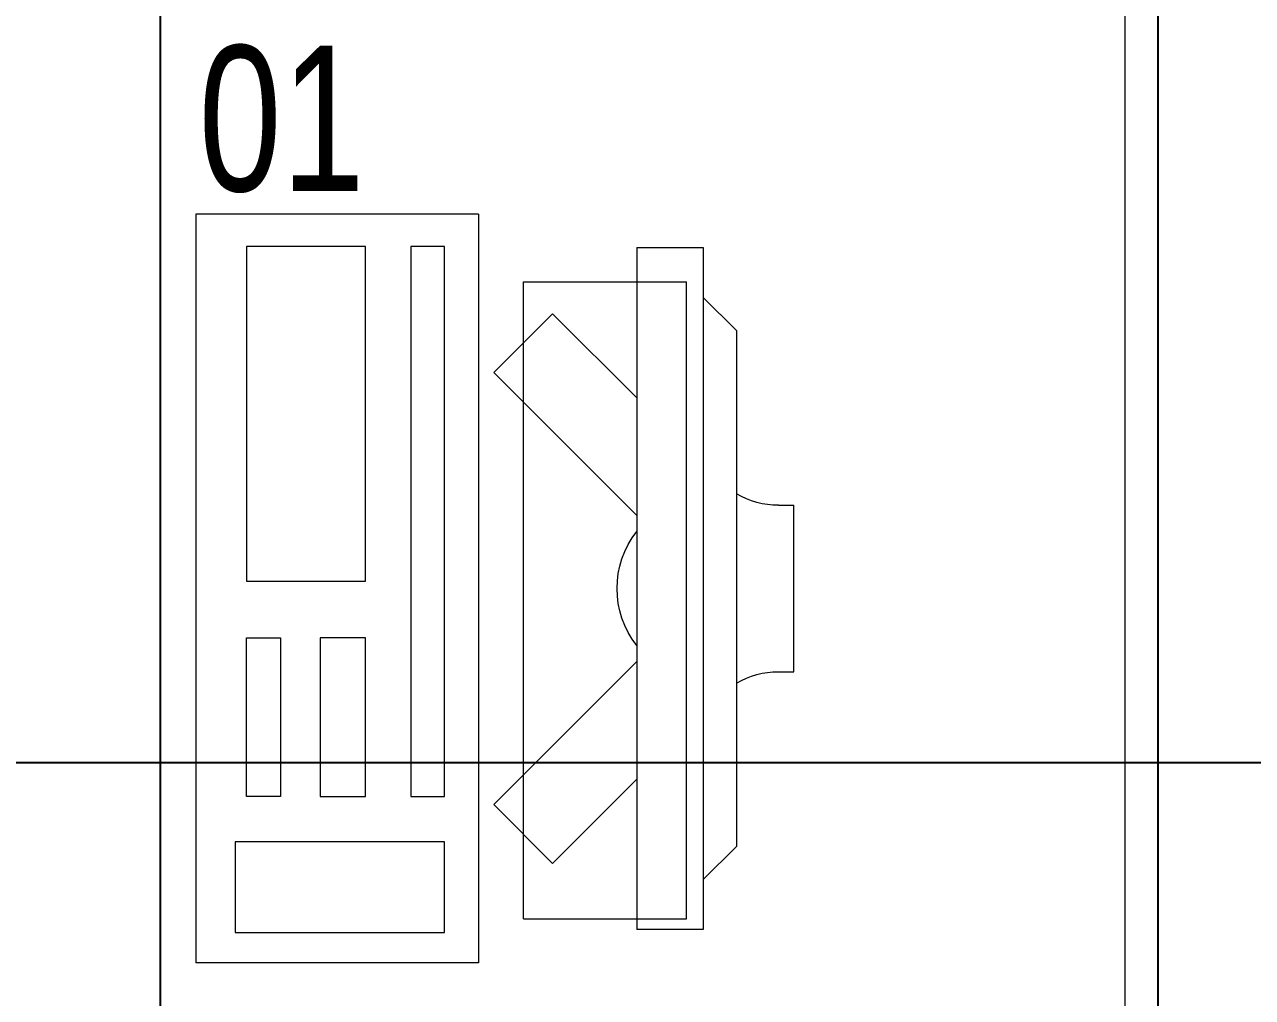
# Model space of a CAD drawing. Extents: x -12260 to 57327, y -29287 to 19916.
# Drawn here: x 39694 to 40433, y -3841 to -3256 of the extents above; entities that cross this region are included whole.
import ezdxf

# ---------------------------------------------------------------- set-up
doc = ezdxf.new("R2010")
doc.units = 0
doc.header["$LTSCALE"] = 0.25
doc.linetypes.add('DASHDOT', pattern=[25.4, 12.7, -6.35, 0, -6.35])
for name, color, linetype, lineweight in [('01-First Floor-FUR$0$72_EGR_EQP_TAG', 142, 'Continuous', 5), ('01-First Floor-FUR$0$LOADING', 253, 'Continuous', 5), ('E-LITE-CLNG-CNDT', 6, 'DASHDOT', 35)]:
    doc.layers.add(name, color=color, linetype=linetype, lineweight=lineweight)
doc.layers.add('01-First Floor-FUR$0$FALSE CEILING', color=251, linetype='Continuous')
doc.styles.add('01-First Floor-FUR$0$X3G_ENTITY_257CFD', font='swisscl.ttf', dxfattribs={"height": 200})

# ---------------------------------------------------------------- blocks, each defined once
blk = doc.blocks.new('01-First Floor-FUR$0$ITCWLS1-P')
at = {"layer": '01-First Floor-FUR$0$LOADING'}
for p, q in [((-0.17, 0.45), (-0.17, 0)), ((-0.17, 0.45), (0, 0.45)), ((0, 0.45), (0, 0)), ((-0.26509, 0.43, 0), (-0.30509, 0.43, 0)), ((-0.30509, 0.43, 0), (-0.30509, 0.02, 0)), ((-0.26509, 0.43, 0), (-0.26509, 0.02, 0)), ((-0.14957, 0.43047), (-0.12914, 0.43047)), ((-0.12914, 0.43047), (-0.12914, 0.40893)), ((-0.197, 0.40939), (-0.295, 0.40939)), ((-0.295, 0.02639), (-0.295, 0.40939)), ((-0.197, 0.02639), (-0.197, 0.40939)), ((-0.32509, 0.38, 0), (-0.30509, 0.4, 0)), ((-0.32509, 0.38, 0), (-0.32509, 0.07, 0)), ((-0.35032, 0.275), (-0.35961, 0.275)), ((-0.35961, 0.175), (-0.35961, 0.275)), ((-0.35032, 0.175), (-0.35961, 0.175)), ((-0.32509, 0.07, 0), (-0.30509, 0.05, 0)), ((-0.197, 0.02639), (-0.295, 0.02639)), ((-0.30509, 0.02, 0), (-0.26509, 0.02, 0)), ((-0.17, 0), (0, 0))]:
    blk.add_line(p, q, dxfattribs=at)
at = {"layer": '01-First Floor-FUR$0$LOADING', "extrusion": (2.48281e-10, 3.18408e-10, -1)}
for p, q in [((-0.26509, 0.33952), (-0.21443, 0.39019)), ((-0.17907, 0.35483), (-0.21443, 0.39019)), ((-0.26509, 0.26881), (-0.17907, 0.35483))]:
    blk.add_line(p, q, dxfattribs=at)
at = {"layer": '01-First Floor-FUR$0$LOADING', "extrusion": (2.48281e-10, -3.18408e-10, -1)}
for p, q in [((-0.26509, 0.18119), (-0.17907, 0.09517)), ((-0.26509, 0.11048), (-0.21443, 0.05981)), ((-0.17907, 0.09517), (-0.21443, 0.05981))]:
    blk.add_line(p, q, dxfattribs=at)
at = {"layer": '01-First Floor-FUR$0$LOADING'}
for points in [[(-0.12914, 0.40893), (-0.12914, 0.09996), (-0.14957, 0.09996), (-0.14957, 0.43047)], [(-0.14957, 0.09997), (-0.14957, 0.09997), (-0.14957, 0.09997), (-0.14957, 0.09997), (-0.14957, 0.09997), (-0.14957, 0.09997), (-0.14957, 0.09997), (-0.14957, 0.09997), (-0.14957, 0.09997)], [(-0.14957, 0.09997), (-0.14957, 0.09997), (-0.14957, 0.09997), (-0.14957, 0.09997), (-0.14957, 0.09997), (-0.14957, 0.09997), (-0.14957, 0.09997), (-0.14957, 0.09997), (-0.14957, 0.09997), (-0.14957, 0.09997), (-0.14957, 0.09997), (-0.14957, 0.09997), (-0.14957, 0.09997), (-0.14957, 0.09997), (-0.14957, 0.09997), (-0.14957, 0.09997), (-0.14957, 0.09997), (-0.14957, 0.09997)], [(-0.14957, 0.09996), (-0.14957, 0.09996), (-0.14957, 0.09996), (-0.14957, 0.09996), (-0.14957, 0.09996), (-0.14957, 0.09996), (-0.14957, 0.09996), (-0.14957, 0.09996), (-0.14957, 0.09996), (-0.14957, 0.09996)], [(-0.14957, 0.09996), (-0.14957, 0.09996), (-0.14957, 0.09996), (-0.14957, 0.09996), (-0.14957, 0.09996), (-0.14957, 0.09996), (-0.14957, 0.09996)], [(-0.14957, 0.09997), (-0.14957, 0.09997), (-0.14957, 0.09997), (-0.14957, 0.09997), (-0.14957, 0.09997), (-0.14957, 0.09997), (-0.14957, 0.09997), (-0.14957, 0.09997), (-0.14957, 0.09997), (-0.14957, 0.09997)], [(-0.14957, 0.09997), (-0.14957, 0.09997), (-0.14957, 0.09997), (-0.14957, 0.09997), (-0.14957, 0.09997), (-0.14957, 0.09997), (-0.14957, 0.09997), (-0.14957, 0.09997), (-0.14957, 0.09997), (-0.14957, 0.09997), (-0.14957, 0.09997), (-0.14957, 0.09997), (-0.14957, 0.09997), (-0.14957, 0.09997), (-0.14957, 0.09997)], [(-0.14957, 0.09997), (-0.14957, 0.09997), (-0.14957, 0.09997), (-0.14957, 0.09997), (-0.14957, 0.09997), (-0.14957, 0.09997), (-0.14957, 0.09997), (-0.14957, 0.09997), (-0.14957, 0.09997), (-0.14957, 0.09997)], [(-0.14957, 0.09997), (-0.14957, 0.09997), (-0.14957, 0.09997), (-0.14957, 0.09997), (-0.14957, 0.09997), (-0.14957, 0.09997), (-0.14957, 0.09997), (-0.14957, 0.09997), (-0.14957, 0.09997), (-0.14957, 0.09997)], [(-0.14957, 0.09996), (-0.14957, 0.09996), (-0.14957, 0.09996), (-0.14957, 0.09996), (-0.14957, 0.09996), (-0.14957, 0.09996), (-0.14957, 0.09996), (-0.14957, 0.09996), (-0.14957, 0.09996), (-0.14957, 0.09996), (-0.14957, 0.09996), (-0.14957, 0.09996), (-0.14957, 0.09996), (-0.14957, 0.09996), (-0.14957, 0.09996), (-0.14957, 0.09996), (-0.14957, 0.09996), (-0.14957, 0.09996), (-0.14957, 0.09997), (-0.14957, 0.09997), (-0.14957, 0.09997), (-0.14957, 0.09997), (-0.14957, 0.09997), (-0.14957, 0.09997), (-0.14957, 0.09997), (-0.14957, 0.09997), (-0.14957, 0.09997), (-0.14957, 0.09997), (-0.14957, 0.09997), (-0.14957, 0.09997), (-0.14957, 0.09997), (-0.14957, 0.09997), (-0.14956, 0.09997), (-0.14956, 0.09997), (-0.14956, 0.09997), (-0.14956, 0.09996), (-0.14956, 0.09996), (-0.14956, 0.09996), (-0.14956, 0.09996), (-0.14956, 0.09996), (-0.14956, 0.09996), (-0.14956, 0.09996), (-0.14956, 0.09996), (-0.14956, 0.09996), (-0.14956, 0.09996), (-0.14956, 0.09996), (-0.14956, 0.09996), (-0.14956, 0.09996), (-0.14957, 0.09996), (-0.14957, 0.09996), (-0.14957, 0.09996), (-0.14957, 0.09996), (-0.14957, 0.09996), (-0.14957, 0.09996)], [(-0.14957, 0.09996), (-0.14957, 0.09996), (-0.14957, 0.09996), (-0.14957, 0.09996), (-0.14957, 0.09996), (-0.14957, 0.09996), (-0.14957, 0.09996), (-0.14957, 0.09996), (-0.14957, 0.09996), (-0.14957, 0.09996), (-0.14957, 0.09997), (-0.14957, 0.09997), (-0.14957, 0.09997), (-0.14957, 0.09996), (-0.14957, 0.09996), (-0.14957, 0.09996), (-0.14957, 0.09996), (-0.14957, 0.09996), (-0.14957, 0.09996), (-0.14957, 0.09997), (-0.14957, 0.09997), (-0.14957, 0.09997), (-0.14957, 0.09997), (-0.14957, 0.09997), (-0.14957, 0.09997), (-0.14957, 0.09997), (-0.14957, 0.09997), (-0.14957, 0.09997), (-0.14957, 0.09997), (-0.14957, 0.09997), (-0.14957, 0.09997), (-0.14957, 0.09997), (-0.14957, 0.09997), (-0.14957, 0.09997), (-0.14957, 0.09997), (-0.14957, 0.09997), (-0.14957, 0.09997), (-0.14957, 0.09997), (-0.14957, 0.09997), (-0.14957, 0.09997), (-0.14957, 0.09997), (-0.14957, 0.09997), (-0.14957, 0.09997), (-0.14957, 0.09997), (-0.14957, 0.09997), (-0.14957, 0.09997), (-0.14957, 0.09997), (-0.14957, 0.09997), (-0.14957, 0.09997), (-0.14957, 0.09997), (-0.14957, 0.09997), (-0.14957, 0.09997), (-0.14957, 0.09997), (-0.14957, 0.09997), (-0.14957, 0.09997), (-0.14957, 0.09997), (-0.14957, 0.09997), (-0.14957, 0.09997), (-0.14957, 0.09997), (-0.14957, 0.09997), (-0.14957, 0.09997), (-0.14957, 0.09997), (-0.14957, 0.09997), (-0.14957, 0.09997), (-0.14957, 0.09997), (-0.14957, 0.09997), (-0.14957, 0.09997), (-0.14957, 0.09997), (-0.14957, 0.09997), (-0.14957, 0.09997), (-0.14957, 0.09997), (-0.14957, 0.09997), (-0.14957, 0.09997), (-0.14957, 0.09997), (-0.14957, 0.09997), (-0.14957, 0.09997), (-0.14957, 0.09997), (-0.14957, 0.09997), (-0.14957, 0.09997), (-0.14957, 0.09997), (-0.14956, 0.09997), (-0.14957, 0.09997), (-0.14957, 0.09997), (-0.14957, 0.09997), (-0.14957, 0.09997), (-0.14956, 0.09997), (-0.14957, 0.09997), (-0.14957, 0.09997), (-0.14957, 0.09997), (-0.14957, 0.09997), (-0.14957, 0.09997), (-0.14957, 0.09997), (-0.14957, 0.09997), (-0.14957, 0.09997), (-0.14957, 0.09997), (-0.14957, 0.09997), (-0.14956, 0.09997), (-0.14957, 0.09996), (-0.14957, 0.09996), (-0.14957, 0.09996), (-0.14956, 0.09996), (-0.14957, 0.09996), (-0.14957, 0.09996), (-0.14957, 0.09996), (-0.14957, 0.09996), (-0.14957, 0.09996), (-0.14957, 0.09996), (-0.14957, 0.09996), (-0.14957, 0.09996), (-0.14957, 0.09996), (-0.14957, 0.09996)], [(-0.14957, 0.09996), (-0.14957, 0.09996), (-0.14957, 0.09996), (-0.14957, 0.09996), (-0.14957, 0.09996), (-0.14957, 0.09996), (-0.14957, 0.09996), (-0.14957, 0.09996)], [(-0.14957, 0.09996), (-0.14957, 0.09996), (-0.14957, 0.09996), (-0.14957, 0.09996), (-0.14957, 0.09996), (-0.14957, 0.09996), (-0.14957, 0.09996), (-0.14957, 0.09996), (-0.14957, 0.09996), (-0.14957, 0.09996), (-0.14957, 0.09996), (-0.14957, 0.09996), (-0.14957, 0.09996), (-0.14957, 0.09996), (-0.14957, 0.09996), (-0.14957, 0.09996), (-0.14957, 0.09996), (-0.14957, 0.09996), (-0.14957, 0.09996), (-0.14957, 0.09996), (-0.14957, 0.09996), (-0.14957, 0.09996), (-0.14957, 0.09996), (-0.14957, 0.09996), (-0.14957, 0.09996), (-0.14957, 0.09996), (-0.14957, 0.09996), (-0.14957, 0.09996), (-0.14957, 0.09996), (-0.14957, 0.09996), (-0.14957, 0.09996), (-0.14957, 0.09996), (-0.14957, 0.09996), (-0.14957, 0.09996), (-0.14957, 0.09996), (-0.14957, 0.09996), (-0.14957, 0.09996), (-0.14957, 0.09996), (-0.14957, 0.09996), (-0.14957, 0.09996), (-0.14957, 0.09996), (-0.14957, 0.09996), (-0.14957, 0.09996), (-0.14957, 0.09996), (-0.14957, 0.09996), (-0.14957, 0.09996), (-0.14957, 0.09996), (-0.14957, 0.09996), (-0.14956, 0.09996), (-0.14956, 0.09996), (-0.14956, 0.09996), (-0.14956, 0.09996), (-0.14957, 0.09996), (-0.14957, 0.09996), (-0.14957, 0.09996), (-0.14957, 0.09996), (-0.14957, 0.09996), (-0.14957, 0.09996), (-0.14956, 0.09996), (-0.14957, 0.09996), (-0.14957, 0.09996), (-0.14957, 0.09996), (-0.14957, 0.09996), (-0.14957, 0.09996), (-0.14957, 0.09996), (-0.14957, 0.09996), (-0.14957, 0.09996), (-0.14957, 0.09996), (-0.14957, 0.09996), (-0.14956, 0.09996), (-0.14956, 0.09996), (-0.14957, 0.09996), (-0.14957, 0.09996), (-0.14957, 0.09996), (-0.14957, 0.09996), (-0.14957, 0.09996), (-0.14957, 0.09996), (-0.14957, 0.09996), (-0.14957, 0.09996), (-0.14957, 0.09996), (-0.14957, 0.09996), (-0.14957, 0.09996), (-0.14957, 0.09996), (-0.14957, 0.09996), (-0.14957, 0.09996), (-0.14957, 0.09996), (-0.14957, 0.09996), (-0.14957, 0.09996), (-0.14957, 0.09996)], [(-0.14957, 0.09996), (-0.14957, 0.09996), (-0.14957, 0.09996), (-0.14957, 0.09996), (-0.14957, 0.09996), (-0.14957, 0.09996), (-0.14957, 0.09996), (-0.14957, 0.09996), (-0.14957, 0.09996), (-0.14957, 0.09996), (-0.14957, 0.09996), (-0.14957, 0.09996)], [(-0.14957, 0.09996), (-0.14957, 0.09996), (-0.14956, 0.09996), (-0.14956, 0.09996), (-0.14956, 0.09996), (-0.14956, 0.09996), (-0.14957, 0.09996)], [(-0.14957, 0.09996), (-0.14957, 0.09996), (-0.14957, 0.09996), (-0.14957, 0.09996), (-0.14957, 0.09996), (-0.14957, 0.09996), (-0.14957, 0.09996), (-0.14957, 0.09996), (-0.14957, 0.09996), (-0.14956, 0.09996), (-0.14956, 0.09996), (-0.14956, 0.09996), (-0.14956, 0.09996), (-0.14956, 0.09996), (-0.14956, 0.09996), (-0.14956, 0.09996), (-0.14957, 0.09996)]]:
    blk.add_lwpolyline(points, dxfattribs=at)
for points in [[(-0.1019, 0.43047), (-0.03039, 0.43047), (-0.03039, 0.22944), (-0.1019, 0.22944)], [(-0.1019, 0.19536), (-0.07466, 0.19536), (-0.07466, 0.09996), (-0.1019, 0.09996)], [(-0.03039, 0.19536), (-0.05082, 0.19536), (-0.05082, 0.09996), (-0.03039, 0.09996)], [(-0.14956, 0.09996), (-0.14956, 0.09996), (-0.14956, 0.09996), (-0.14956, 0.09996), (-0.14956, 0.09996), (-0.14956, 0.09996), (-0.14956, 0.09996), (-0.14956, 0.09996), (-0.14957, 0.09996), (-0.14957, 0.09996), (-0.14957, 0.09996), (-0.14957, 0.09996), (-0.14957, 0.09996), (-0.14957, 0.09996), (-0.14957, 0.09996), (-0.14957, 0.09996), (-0.14957, 0.09996), (-0.14957, 0.09996), (-0.14957, 0.09996), (-0.14957, 0.09996), (-0.14957, 0.09996), (-0.14957, 0.09996), (-0.14957, 0.09996), (-0.14957, 0.09996), (-0.14957, 0.09996), (-0.14957, 0.09996), (-0.14957, 0.09996), (-0.14957, 0.09996), (-0.14957, 0.09996), (-0.14957, 0.09996), (-0.14957, 0.09996), (-0.14957, 0.09996), (-0.14957, 0.09996), (-0.14957, 0.09996), (-0.14957, 0.09996), (-0.14957, 0.09996), (-0.14957, 0.09996), (-0.14957, 0.09996), (-0.14957, 0.09996), (-0.14957, 0.09996), (-0.14957, 0.09996), (-0.14957, 0.09996), (-0.14957, 0.09996), (-0.14957, 0.09996), (-0.14957, 0.09996), (-0.14957, 0.09996), (-0.14957, 0.09996), (-0.14957, 0.09996), (-0.14957, 0.09996), (-0.14957, 0.09996), (-0.14957, 0.09996), (-0.14957, 0.09996), (-0.14957, 0.09996), (-0.14957, 0.09996), (-0.14957, 0.09996), (-0.14957, 0.09996), (-0.14957, 0.09996), (-0.14956, 0.09996), (-0.14956, 0.09996), (-0.14956, 0.09996), (-0.14956, 0.09996), (-0.14956, 0.09996), (-0.14956, 0.09996), (-0.14956, 0.09996), (-0.14956, 0.09996), (-0.14956, 0.09996), (-0.14956, 0.09996), (-0.14956, 0.09996), (-0.14956, 0.09996), (-0.14956, 0.09996), (-0.14956, 0.09996), (-0.14956, 0.09996), (-0.14956, 0.09996), (-0.14956, 0.09996), (-0.14956, 0.09996), (-0.14956, 0.09996), (-0.14956, 0.09996), (-0.14956, 0.09996), (-0.14956, 0.09996), (-0.14956, 0.09996), (-0.14956, 0.09996), (-0.14956, 0.09996), (-0.14956, 0.09996), (-0.14956, 0.09996), (-0.14956, 0.09996), (-0.14956, 0.09996), (-0.14956, 0.09996), (-0.14956, 0.09996), (-0.14956, 0.09996), (-0.14957, 0.09996), (-0.14957, 0.09996), (-0.14957, 0.09996), (-0.14957, 0.09996), (-0.14957, 0.09996), (-0.14957, 0.09996), (-0.14957, 0.09996), (-0.14957, 0.09996), (-0.14957, 0.09996), (-0.14957, 0.09996), (-0.14957, 0.09996), (-0.14957, 0.09996), (-0.14957, 0.09996), (-0.14957, 0.09996), (-0.14957, 0.09996), (-0.14957, 0.09996), (-0.14957, 0.09996), (-0.14957, 0.09996), (-0.14957, 0.09996), (-0.14957, 0.09996), (-0.14957, 0.09996), (-0.14957, 0.09996), (-0.14957, 0.09996), (-0.14957, 0.09996), (-0.14957, 0.09996), (-0.14957, 0.09996), (-0.14957, 0.09996), (-0.14957, 0.09996), (-0.14957, 0.09996), (-0.14957, 0.09996), (-0.14957, 0.09996), (-0.14957, 0.09996), (-0.14957, 0.09996), (-0.14957, 0.09996), (-0.14957, 0.09996), (-0.14957, 0.09996), (-0.14957, 0.09996), (-0.14957, 0.09996), (-0.14957, 0.09996), (-0.14957, 0.09996), (-0.14957, 0.09996), (-0.14957, 0.09996), (-0.14957, 0.09996), (-0.14957, 0.09996), (-0.14957, 0.09996), (-0.14957, 0.09996), (-0.14957, 0.09996), (-0.14957, 0.09996), (-0.14957, 0.09996), (-0.14957, 0.09996), (-0.14957, 0.09996), (-0.14957, 0.09996), (-0.14957, 0.09996), (-0.14957, 0.09996), (-0.14957, 0.09996), (-0.14957, 0.09996), (-0.14957, 0.09996), (-0.14957, 0.09996), (-0.14957, 0.09996), (-0.14957, 0.09996), (-0.14957, 0.09996), (-0.14957, 0.09996), (-0.14957, 0.09996), (-0.14957, 0.09996), (-0.14957, 0.09996), (-0.14956, 0.09996), (-0.14956, 0.09996), (-0.14956, 0.09996), (-0.14956, 0.09996), (-0.14956, 0.09996), (-0.14956, 0.09996), (-0.14956, 0.09996), (-0.14956, 0.09996), (-0.14956, 0.09996), (-0.14956, 0.09996), (-0.14956, 0.09996), (-0.14956, 0.09996), (-0.14956, 0.09996), (-0.14956, 0.09996), (-0.14956, 0.09996), (-0.14956, 0.09996), (-0.14956, 0.09996), (-0.14956, 0.09996), (-0.14956, 0.09996), (-0.14956, 0.09996), (-0.14956, 0.09996), (-0.14956, 0.09996), (-0.14956, 0.09996), (-0.14956, 0.09996), (-0.14956, 0.09996), (-0.14956, 0.09996), (-0.14956, 0.09996), (-0.14956, 0.09996), (-0.14956, 0.09996), (-0.14956, 0.09996), (-0.14956, 0.09996), (-0.14956, 0.09996), (-0.14956, 0.09996), (-0.14956, 0.09996), (-0.14956, 0.09996), (-0.14956, 0.09996), (-0.14956, 0.09996), (-0.14956, 0.09996), (-0.14956, 0.09996), (-0.14956, 0.09996), (-0.14956, 0.09996), (-0.14956, 0.09996), (-0.14956, 0.09996), (-0.14956, 0.09996), (-0.14956, 0.09996), (-0.14956, 0.09996), (-0.14956, 0.09996), (-0.14957, 0.09996), (-0.14957, 0.09996), (-0.14957, 0.09996), (-0.14957, 0.09996), (-0.14957, 0.09996), (-0.14957, 0.09996), (-0.14957, 0.09996), (-0.14957, 0.09996), (-0.14957, 0.09996), (-0.14957, 0.09996), (-0.14957, 0.09996), (-0.14957, 0.09996), (-0.14957, 0.09996), (-0.14957, 0.09996), (-0.14957, 0.09996), (-0.14957, 0.09996), (-0.14957, 0.09996), (-0.14957, 0.09996), (-0.14957, 0.09996), (-0.14957, 0.09996), (-0.14957, 0.09996), (-0.14957, 0.09996), (-0.14957, 0.09996), (-0.14957, 0.09996), (-0.14957, 0.09996), (-0.14957, 0.09996), (-0.14957, 0.09996), (-0.14957, 0.09996), (-0.14957, 0.09996), (-0.14957, 0.09996), (-0.14957, 0.09996), (-0.14957, 0.09996), (-0.14957, 0.09996), (-0.14957, 0.09996), (-0.14956, 0.09996), (-0.14956, 0.09996), (-0.14956, 0.09996), (-0.14956, 0.09996), (-0.14956, 0.09996), (-0.14956, 0.09996), (-0.14956, 0.09996), (-0.14956, 0.09996), (-0.14956, 0.09996), (-0.14956, 0.09996), (-0.14956, 0.09996), (-0.14956, 0.09996), (-0.14956, 0.09996), (-0.14956, 0.09996), (-0.14956, 0.09996), (-0.14956, 0.09996), (-0.14956, 0.09996), (-0.14956, 0.09996), (-0.14956, 0.09996), (-0.14956, 0.09996), (-0.14956, 0.09996), (-0.14956, 0.09996), (-0.14956, 0.09996), (-0.14956, 0.09996), (-0.14956, 0.09996), (-0.14956, 0.09996), (-0.14956, 0.09996), (-0.14956, 0.09996), (-0.14956, 0.09996), (-0.14956, 0.09996), (-0.14956, 0.09996), (-0.14956, 0.09996), (-0.14956, 0.09996), (-0.14956, 0.09996), (-0.14956, 0.09996), (-0.14956, 0.09996), (-0.14956, 0.09996), (-0.14956, 0.09996), (-0.14956, 0.09996), (-0.14956, 0.09996), (-0.14956, 0.09996), (-0.14956, 0.09996)], [(-0.14957, 0.09996), (-0.14957, 0.09996), (-0.14957, 0.09996), (-0.14957, 0.09996), (-0.14957, 0.09996), (-0.14957, 0.09996), (-0.14957, 0.09996), (-0.14957, 0.09996), (-0.14957, 0.09996), (-0.14957, 0.09996), (-0.14957, 0.09996), (-0.14957, 0.09996), (-0.14957, 0.09996), (-0.14957, 0.09996), (-0.14957, 0.09996), (-0.14957, 0.09996), (-0.14957, 0.09996), (-0.14957, 0.09996), (-0.14957, 0.09996), (-0.14957, 0.09996), (-0.14957, 0.09996), (-0.14957, 0.09996), (-0.14957, 0.09996), (-0.14957, 0.09996), (-0.14957, 0.09996), (-0.14957, 0.09996), (-0.14957, 0.09996), (-0.14957, 0.09996), (-0.14957, 0.09996), (-0.14957, 0.09996), (-0.14957, 0.09996), (-0.14957, 0.09996), (-0.14957, 0.09996), (-0.14957, 0.09996), (-0.14957, 0.09996), (-0.14957, 0.09996), (-0.14957, 0.09996), (-0.14957, 0.09996), (-0.14957, 0.09996), (-0.14957, 0.09996), (-0.14957, 0.09996), (-0.14957, 0.09996), (-0.14957, 0.09996), (-0.14957, 0.09996), (-0.14957, 0.09996), (-0.14957, 0.09996), (-0.14957, 0.09996), (-0.14957, 0.09996), (-0.14957, 0.09996), (-0.14957, 0.09996), (-0.14957, 0.09996), (-0.14957, 0.09996), (-0.14957, 0.09996), (-0.14957, 0.09996), (-0.14957, 0.09996), (-0.14957, 0.09996), (-0.14957, 0.09996), (-0.14957, 0.09996), (-0.14957, 0.09996), (-0.14957, 0.09996), (-0.14957, 0.09996), (-0.14957, 0.09996), (-0.14957, 0.09996), (-0.14957, 0.09996), (-0.14957, 0.09996), (-0.14957, 0.09996), (-0.14957, 0.09996), (-0.14957, 0.09996), (-0.14957, 0.09996), (-0.14957, 0.09996), (-0.14957, 0.09996), (-0.14957, 0.09996), (-0.14957, 0.09996), (-0.14957, 0.09996), (-0.14957, 0.09996), (-0.14957, 0.09996), (-0.14957, 0.09996), (-0.14957, 0.09996), (-0.14957, 0.09996), (-0.14957, 0.09996), (-0.14957, 0.09996), (-0.14957, 0.09996), (-0.14957, 0.09996), (-0.14957, 0.09996), (-0.14957, 0.09996), (-0.14957, 0.09996), (-0.14957, 0.09996), (-0.14957, 0.09996), (-0.14957, 0.09996), (-0.14957, 0.09996), (-0.14957, 0.09996), (-0.14957, 0.09996), (-0.14957, 0.09996), (-0.14957, 0.09996), (-0.14957, 0.09996), (-0.14957, 0.09996), (-0.14957, 0.09996), (-0.14957, 0.09996), (-0.14957, 0.09996), (-0.14957, 0.09996), (-0.14957, 0.09996), (-0.14957, 0.09996), (-0.14957, 0.09996), (-0.14957, 0.09996), (-0.14957, 0.09996), (-0.14957, 0.09996), (-0.14957, 0.09996), (-0.14957, 0.09996), (-0.14957, 0.09996), (-0.14957, 0.09996), (-0.14957, 0.09996), (-0.14957, 0.09996), (-0.14957, 0.09996), (-0.14957, 0.09996), (-0.14957, 0.09996), (-0.14957, 0.09996), (-0.14957, 0.09996), (-0.14957, 0.09996), (-0.14957, 0.09996), (-0.14957, 0.09996), (-0.14957, 0.09996), (-0.14957, 0.09996), (-0.14957, 0.09996), (-0.14957, 0.09996), (-0.14957, 0.09996), (-0.14957, 0.09996), (-0.14957, 0.09996), (-0.14957, 0.09996), (-0.14957, 0.09996), (-0.14957, 0.09996), (-0.14957, 0.09996), (-0.14957, 0.09996), (-0.14957, 0.09996), (-0.14957, 0.09996), (-0.14957, 0.09996), (-0.14957, 0.09996), (-0.14957, 0.09996), (-0.14957, 0.09996), (-0.14957, 0.09996), (-0.14957, 0.09996), (-0.14957, 0.09996), (-0.14957, 0.09996), (-0.14957, 0.09996), (-0.14957, 0.09996), (-0.14957, 0.09996), (-0.14957, 0.09996), (-0.14957, 0.09996), (-0.14957, 0.09996), (-0.14957, 0.09996), (-0.14957, 0.09996), (-0.14957, 0.09996), (-0.14957, 0.09996), (-0.14957, 0.09996), (-0.14957, 0.09996), (-0.14957, 0.09996), (-0.14957, 0.09996), (-0.14957, 0.09996), (-0.14957, 0.09996), (-0.14957, 0.09996), (-0.14957, 0.09996), (-0.14957, 0.09996), (-0.14957, 0.09996), (-0.14957, 0.09996), (-0.14957, 0.09996), (-0.14957, 0.09996), (-0.14957, 0.09996), (-0.14957, 0.09996), (-0.14957, 0.09996), (-0.14957, 0.09996), (-0.14957, 0.09996), (-0.14957, 0.09996), (-0.14957, 0.09996), (-0.14957, 0.09996), (-0.14957, 0.09996), (-0.14957, 0.09996), (-0.14957, 0.09996), (-0.14957, 0.09996), (-0.14957, 0.09996), (-0.14957, 0.09996), (-0.14957, 0.09996), (-0.14957, 0.09996), (-0.14957, 0.09996), (-0.14957, 0.09996), (-0.14957, 0.09996), (-0.14957, 0.09996), (-0.14957, 0.09996), (-0.14957, 0.09996), (-0.14957, 0.09996), (-0.14957, 0.09996), (-0.14957, 0.09996), (-0.14957, 0.09996), (-0.14957, 0.09996), (-0.14957, 0.09996), (-0.14957, 0.09996), (-0.14957, 0.09996), (-0.14957, 0.09996), (-0.14957, 0.09996), (-0.14957, 0.09996), (-0.14957, 0.09996), (-0.14957, 0.09996), (-0.14957, 0.09996), (-0.14957, 0.09996), (-0.14957, 0.09996), (-0.14957, 0.09996), (-0.14957, 0.09996), (-0.14957, 0.09996), (-0.14957, 0.09996), (-0.14957, 0.09996), (-0.14957, 0.09996), (-0.14957, 0.09996), (-0.14957, 0.09996), (-0.14957, 0.09996), (-0.14957, 0.09996), (-0.14957, 0.09996)], [(-0.14957, 0.09996), (-0.14957, 0.09996), (-0.14957, 0.09996), (-0.14957, 0.09996), (-0.14957, 0.09996), (-0.14957, 0.09996), (-0.14957, 0.09996), (-0.14957, 0.09996), (-0.14957, 0.09996), (-0.14957, 0.09996), (-0.14957, 0.09996), (-0.14957, 0.09996), (-0.14957, 0.09996), (-0.14957, 0.09996), (-0.14957, 0.09996), (-0.14957, 0.09996), (-0.14957, 0.09996), (-0.14957, 0.09996), (-0.14957, 0.09996), (-0.14957, 0.09996), (-0.14957, 0.09996), (-0.14957, 0.09996), (-0.14957, 0.09996), (-0.14957, 0.09996), (-0.14957, 0.09996), (-0.14957, 0.09996), (-0.14957, 0.09996), (-0.14957, 0.09996), (-0.14957, 0.09996), (-0.14957, 0.09996), (-0.14957, 0.09996), (-0.14957, 0.09996), (-0.14957, 0.09996), (-0.14957, 0.09996), (-0.14957, 0.09996), (-0.14957, 0.09996), (-0.14957, 0.09996), (-0.14957, 0.09996), (-0.14957, 0.09996), (-0.14957, 0.09996), (-0.14957, 0.09996), (-0.14957, 0.09996), (-0.14957, 0.09996), (-0.14957, 0.09996), (-0.14957, 0.09996), (-0.14957, 0.09996), (-0.14957, 0.09996), (-0.14957, 0.09996), (-0.14957, 0.09996), (-0.14957, 0.09996), (-0.14957, 0.09996), (-0.14957, 0.09996), (-0.14957, 0.09996), (-0.14957, 0.09996), (-0.14957, 0.09996), (-0.14957, 0.09996), (-0.14957, 0.09996), (-0.14957, 0.09996), (-0.14957, 0.09996), (-0.14957, 0.09996), (-0.14957, 0.09996), (-0.14957, 0.09996), (-0.14957, 0.09996), (-0.14957, 0.09996), (-0.14957, 0.09996), (-0.14957, 0.09996), (-0.14957, 0.09996), (-0.14957, 0.09996), (-0.14957, 0.09996), (-0.14957, 0.09996), (-0.14957, 0.09996), (-0.14957, 0.09996), (-0.14957, 0.09996), (-0.14957, 0.09996), (-0.14957, 0.09996), (-0.14957, 0.09996), (-0.14957, 0.09996), (-0.14957, 0.09996), (-0.14957, 0.09996), (-0.14957, 0.09996), (-0.14957, 0.09996), (-0.14957, 0.09996), (-0.14957, 0.09996), (-0.14957, 0.09996), (-0.14957, 0.09996), (-0.14957, 0.09996), (-0.14957, 0.09996), (-0.14957, 0.09996), (-0.14957, 0.09996), (-0.14957, 0.09996), (-0.14957, 0.09996), (-0.14957, 0.09996), (-0.14957, 0.09996), (-0.14957, 0.09996), (-0.14957, 0.09996), (-0.14957, 0.09996), (-0.14957, 0.09996), (-0.14957, 0.09996), (-0.14957, 0.09996), (-0.14957, 0.09996), (-0.14957, 0.09996), (-0.14957, 0.09996), (-0.14957, 0.09996), (-0.14957, 0.09996), (-0.14957, 0.09996), (-0.14957, 0.09996), (-0.14957, 0.09996), (-0.14957, 0.09996), (-0.14957, 0.09996), (-0.14957, 0.09996), (-0.14957, 0.09996), (-0.14957, 0.09996), (-0.14957, 0.09996), (-0.14957, 0.09996), (-0.14957, 0.09996), (-0.14957, 0.09996), (-0.14957, 0.09996), (-0.14957, 0.09996), (-0.14957, 0.09996), (-0.14957, 0.09996), (-0.14957, 0.09996), (-0.14957, 0.09996), (-0.14957, 0.09996), (-0.14957, 0.09996), (-0.14957, 0.09996), (-0.14957, 0.09996), (-0.14957, 0.09996), (-0.14957, 0.09996), (-0.14957, 0.09996), (-0.14957, 0.09996), (-0.14957, 0.09996), (-0.14957, 0.09996), (-0.14957, 0.09996), (-0.14957, 0.09996), (-0.14957, 0.09996), (-0.14957, 0.09996), (-0.14957, 0.09996), (-0.14957, 0.09996), (-0.14957, 0.09996), (-0.14957, 0.09996), (-0.14957, 0.09996), (-0.14957, 0.09996), (-0.14957, 0.09996), (-0.14957, 0.09996), (-0.14957, 0.09996), (-0.14957, 0.09996), (-0.14957, 0.09996), (-0.14957, 0.09996), (-0.14957, 0.09996), (-0.14957, 0.09996), (-0.14957, 0.09996), (-0.14957, 0.09996), (-0.14957, 0.09996), (-0.14957, 0.09996), (-0.14957, 0.09996), (-0.14957, 0.09996), (-0.14957, 0.09996), (-0.14957, 0.09996), (-0.14957, 0.09996), (-0.14957, 0.09996), (-0.14957, 0.09996), (-0.14957, 0.09996), (-0.14957, 0.09996), (-0.14957, 0.09996), (-0.14957, 0.09996), (-0.14957, 0.09996), (-0.14957, 0.09996), (-0.14957, 0.09996), (-0.14957, 0.09996), (-0.14957, 0.09996), (-0.14957, 0.09996), (-0.14957, 0.09996), (-0.14957, 0.09996), (-0.14957, 0.09996), (-0.14957, 0.09996), (-0.14957, 0.09996), (-0.14957, 0.09996), (-0.14957, 0.09996), (-0.14957, 0.09996), (-0.14957, 0.09996), (-0.14957, 0.09996), (-0.14957, 0.09996), (-0.14957, 0.09996), (-0.14957, 0.09996), (-0.14957, 0.09996), (-0.14957, 0.09996), (-0.14957, 0.09996), (-0.14957, 0.09996), (-0.14957, 0.09996), (-0.14957, 0.09996), (-0.14957, 0.09996), (-0.14957, 0.09996), (-0.14957, 0.09996), (-0.14957, 0.09996), (-0.14957, 0.09996), (-0.14957, 0.09996), (-0.14957, 0.09996), (-0.14957, 0.09996), (-0.14957, 0.09996), (-0.14957, 0.09996), (-0.14957, 0.09996), (-0.14957, 0.09996), (-0.14957, 0.09996), (-0.14957, 0.09996), (-0.14957, 0.09996), (-0.14957, 0.09996), (-0.14957, 0.09996), (-0.14957, 0.09996), (-0.14957, 0.09996), (-0.14957, 0.09996), (-0.14957, 0.09996), (-0.14957, 0.09996), (-0.14957, 0.09996), (-0.14957, 0.09996), (-0.14957, 0.09996), (-0.14957, 0.09996), (-0.14957, 0.09996), (-0.14957, 0.09996), (-0.14957, 0.09996)], [(-0.14957, 0.0727), (-0.02358, 0.0727), (-0.02358, 0.01818), (-0.14957, 0.01818)]]:
    blk.add_lwpolyline(points, close=True, dxfattribs=at)
for centre, radius, start, end in [((-0.35032, 0.325), 0.05, 270, 300.30934), ((-0.3089, 0.225), 0.05564, 321.94311, 38.05689), ((-0.35032, 0.125), 0.05, 59.69066, 90)]:
    blk.add_arc(centre, radius, start, end, dxfattribs=at)
blk = doc.blocks.new('01-First Floor-FUR$0$GF21043-P')
at = {"color": 0}
blk.add_line((0.8, 0.75), (-0.8, 0.75), dxfattribs=at)
blk = doc.blocks.new('01-First Floor-FUR')
at = {"layer": '01-First Floor-FUR$0$FALSE CEILING', "linetype": 'Continuous'}
for p, q in [((39776, -6100), (39776, -2810)), ((40376, -6100), (40376, -2810)), ((38576, -3700), (42776, -3700))]:
    blk.add_line(p, q, dxfattribs=at)
at = {"layer": '01-First Floor-FUR$0$LOADING', "extrusion": (1.19929e-18, 8.17187e-07, 1), "xscale": -1000.000000000003, "yscale": 1000.000000000003, "zscale": 1000.000000000003, "rotation": 270}
blk.add_blockref('01-First Floor-FUR$0$GF21043-P', (39606, -3610, -0.11), dxfattribs=at)
at = {"layer": '01-First Floor-FUR$0$LOADING', "extrusion": (2.20203e-06, 2.34751e-05, 1), "xscale": -1000.000000000001, "yscale": 1000.000000000002, "zscale": 1000.000000000003, "rotation": 0.001410763692106798}
blk.add_blockref('01-First Floor-FUR$0$ITCWLS1-P', (39797.38, -3820.38, -0.1), dxfattribs=at)
at = {"layer": '01-First Floor-FUR$0$72_EGR_EQP_TAG', "insert": (39848.86, -3269.03, -0.11), "char_height": 87.473, "attachment_point": 2, "style": '01-First Floor-FUR$0$X3G_ENTITY_257CFD'}
blk.add_mtext('01', dxfattribs=at)

msp = doc.modelspace()

# ---------------------------------------------------------------- block references
at = {"layer": 'E-LITE-CLNG-CNDT'}
msp.add_blockref('01-First Floor-FUR', (0, 0), dxfattribs=at)

doc.saveas('drawing.dxf')
